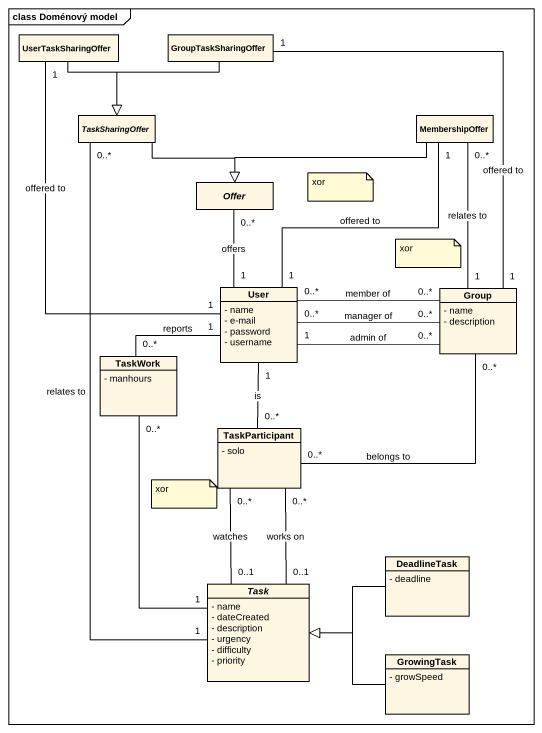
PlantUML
@startuml
mainframe class Doménový model
hide circle
hide empty members
skinparam classAttributeIconSize 0
class UserTaskSharingOffer
class GroupTaskSharingOffer
abstract class TaskSharingOffer
class MembershipOffer
abstract class Offer
class User {
  - name
  - e-mail
  - password
  - username
}
class "Group" as Group_ {
  - name
  - description
}
class TaskWork {
  - manhours
}
class TaskParticipant {
  - solo
}
class DeadlineTask {
  - deadline
}
abstract class Task {
  - name
  - dateCreated
  - description
  - urgency
  - difficulty
  - priority
}
class GrowingTask {
  - growSpeed
}
UserTaskSharingOffer --|> TaskSharingOffer
UserTaskSharingOffer "1" -- "1" User : offered to
GroupTaskSharingOffer --|> TaskSharingOffer
GroupTaskSharingOffer "1" -- "1" Group_ : offered to
TaskSharingOffer -right-|> Offer
TaskSharingOffer "0..*" -- "1" Task : relates to
MembershipOffer -left-|> Offer
MembershipOffer "1" -- "1" User : offered to
MembershipOffer "0..*" -- "1" Group_ : relates to
User "1" -up- "0..*" Offer : offers
User "0..*" -right- "0..*" Group_ : member of
User "0..*" -right- "0..*" Group_ : manager of
User "1" -right- "0..*" Group_ : admin of
User "1" -left- "0..*" TaskWork : reports
User "1" -- "0..*" TaskParticipant : is
Group_ "0..*" -- "0..*" TaskParticipant : belongs to
TaskWork "0..*" -- "1" Task
TaskParticipant "0..*" -- "0..1" Task : watches
TaskParticipant "0..*" -- "0..1" Task : works on
DeadlineTask -left-|> Task
GrowingTask -left-|> Task
note as N1
  xor
end note
note as N2
  xor
end note
note as N3
  xor
end note
@enduml
